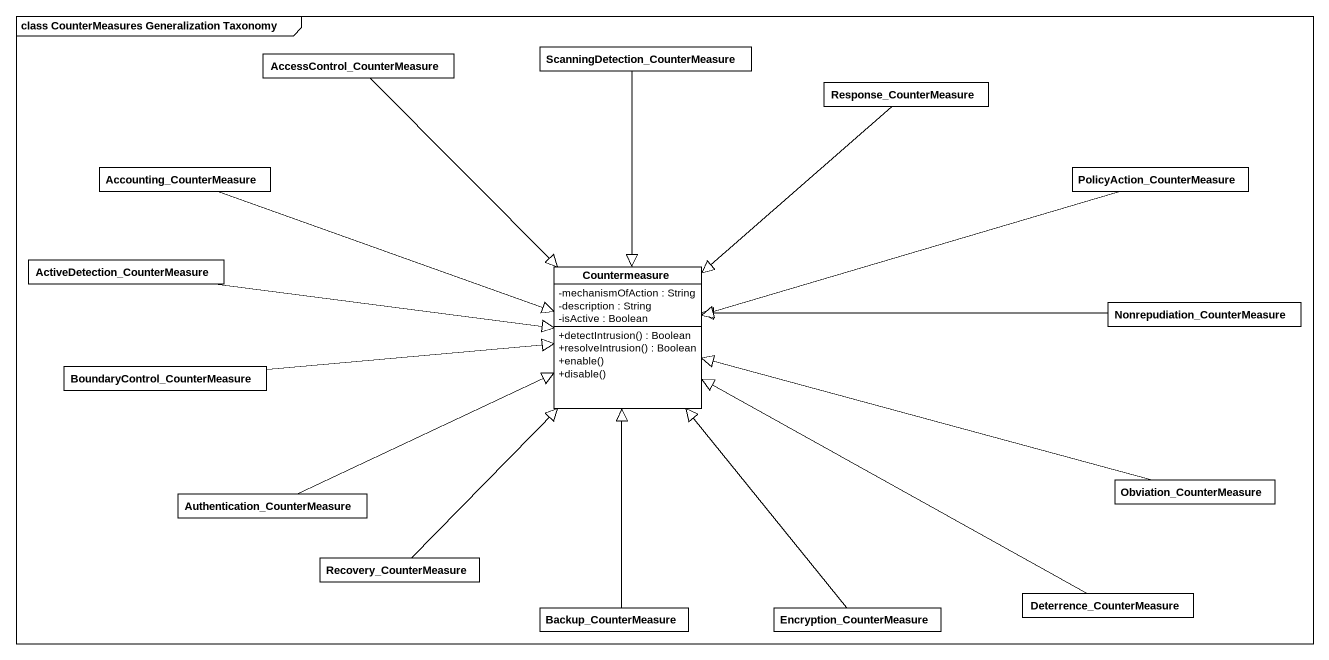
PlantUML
@startuml
mainframe class CounterMeasures Generalization Taxonomy
hide circle
hide empty members
skinparam classAttributeIconSize 0
class "ScanningDetection_CounterMeasure" as ScanningDetection
class AccessControl_CounterMeasure
class Response_CounterMeasure
class Accounting_CounterMeasure
class PolicyAction_CounterMeasure
class "ActiveDetection_CounterMeasure" as ActiveDetection
class Countermeasure {
  -mechanismOfAction : String
  -description : String
  -isActive : Boolean
  +detectIntrusion() : Boolean
  +resolveIntrusion() : Boolean
  +enable()
  +disable()
}
class "Nonrepudiation_CounterMeasure" as Nonrepudiation
class "BoundaryControl_CounterMeasure" as BoundaryControl
class "Authentication_CounterMeasure" as Authentication
class Obviation_CounterMeasure
class Recovery_CounterMeasure
class Deterrence_CounterMeasure
class Backup_CounterMeasure
class Encryption_CounterMeasure
ScanningDetection --|> Countermeasure
AccessControl_CounterMeasure --|> Countermeasure
Response_CounterMeasure --|> Countermeasure
Accounting_CounterMeasure -right-|> Countermeasure
PolicyAction_CounterMeasure -left-|> Countermeasure
ActiveDetection -right-|> Countermeasure
Nonrepudiation -left-|> Countermeasure
BoundaryControl -right-|> Countermeasure
Authentication -right-|> Countermeasure
Obviation_CounterMeasure -left-|> Countermeasure
Recovery_CounterMeasure -up-|> Countermeasure
Deterrence_CounterMeasure -left-|> Countermeasure
Backup_CounterMeasure -up-|> Countermeasure
Encryption_CounterMeasure -up-|> Countermeasure
@enduml
